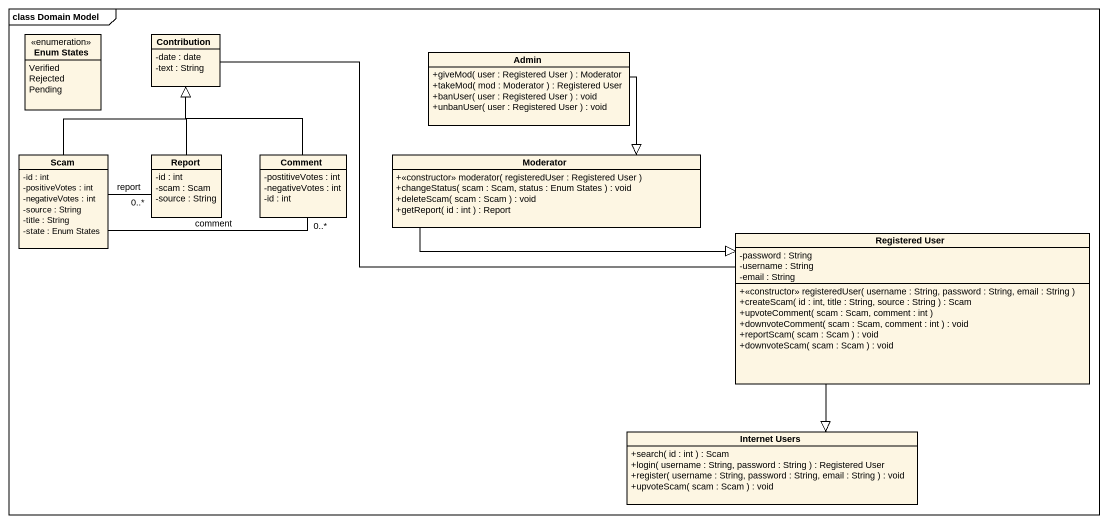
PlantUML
@startuml
mainframe class Domain Model
hide circle
hide empty members
skinparam classAttributeIconSize 0
enum "Enum States" as Enum_States {
  Verified
  Rejected
  Pending
}
class Contribution {
  -date : date
  -text : String
}
class Admin {
  +giveMod( user : Registered User ) : Moderator
  +takeMod( mod : Moderator ) : Registered User
  +banUser( user : Registered User ) : void
  +unbanUser( user : Registered User ) : void
}
class Scam {
  -id : int
  -positiveVotes : int
  -negativeVotes : int
  -source : String
  -title : String
  -state : Enum States
}
class Report {
  -id : int
  -scam : Scam
  -source : String
}
class Comment {
  -postitiveVotes : int
  -negativeVotes : int
  -id : int
}
class Moderator {
  +<<constructor>> moderator( registeredUser : Registered User )
  +changeStatus( scam : Scam, status : Enum States ) : void
  +deleteScam( scam : Scam ) : void
  +getReport( id : int ) : Report
}
class "Registered User" as Registered_User {
  -password : String
  -username : String
  -email : String
  +<<constructor>> registeredUser( username : String, password : String, email : String )
  +createScam( id : int, title : String, source : String ) : Scam
  +upvoteComment( scam : Scam, comment : int )
  +downvoteComment( scam : Scam, comment : int ) : void
  +reportScam( scam : Scam ) : void
  +downvoteScam( scam : Scam ) : void
}
class "Internet Users" as Internet_Users {
  +search( id : int ) : Scam
  +login( username : String, password : String ) : Registered User
  +register( username : String, password : String, email : String ) : void
  +upvoteScam( scam : Scam ) : void
}
Contribution -right- Registered_User
Admin --|> Moderator
Scam -up-|> Contribution
Scam -right- "0..*" Report : report
Scam -right- "0..*" Comment : comment
Report -up-|> Contribution
Comment -up-|> Contribution
Moderator -right-|> Registered_User
Registered_User --|> Internet_Users
@enduml
